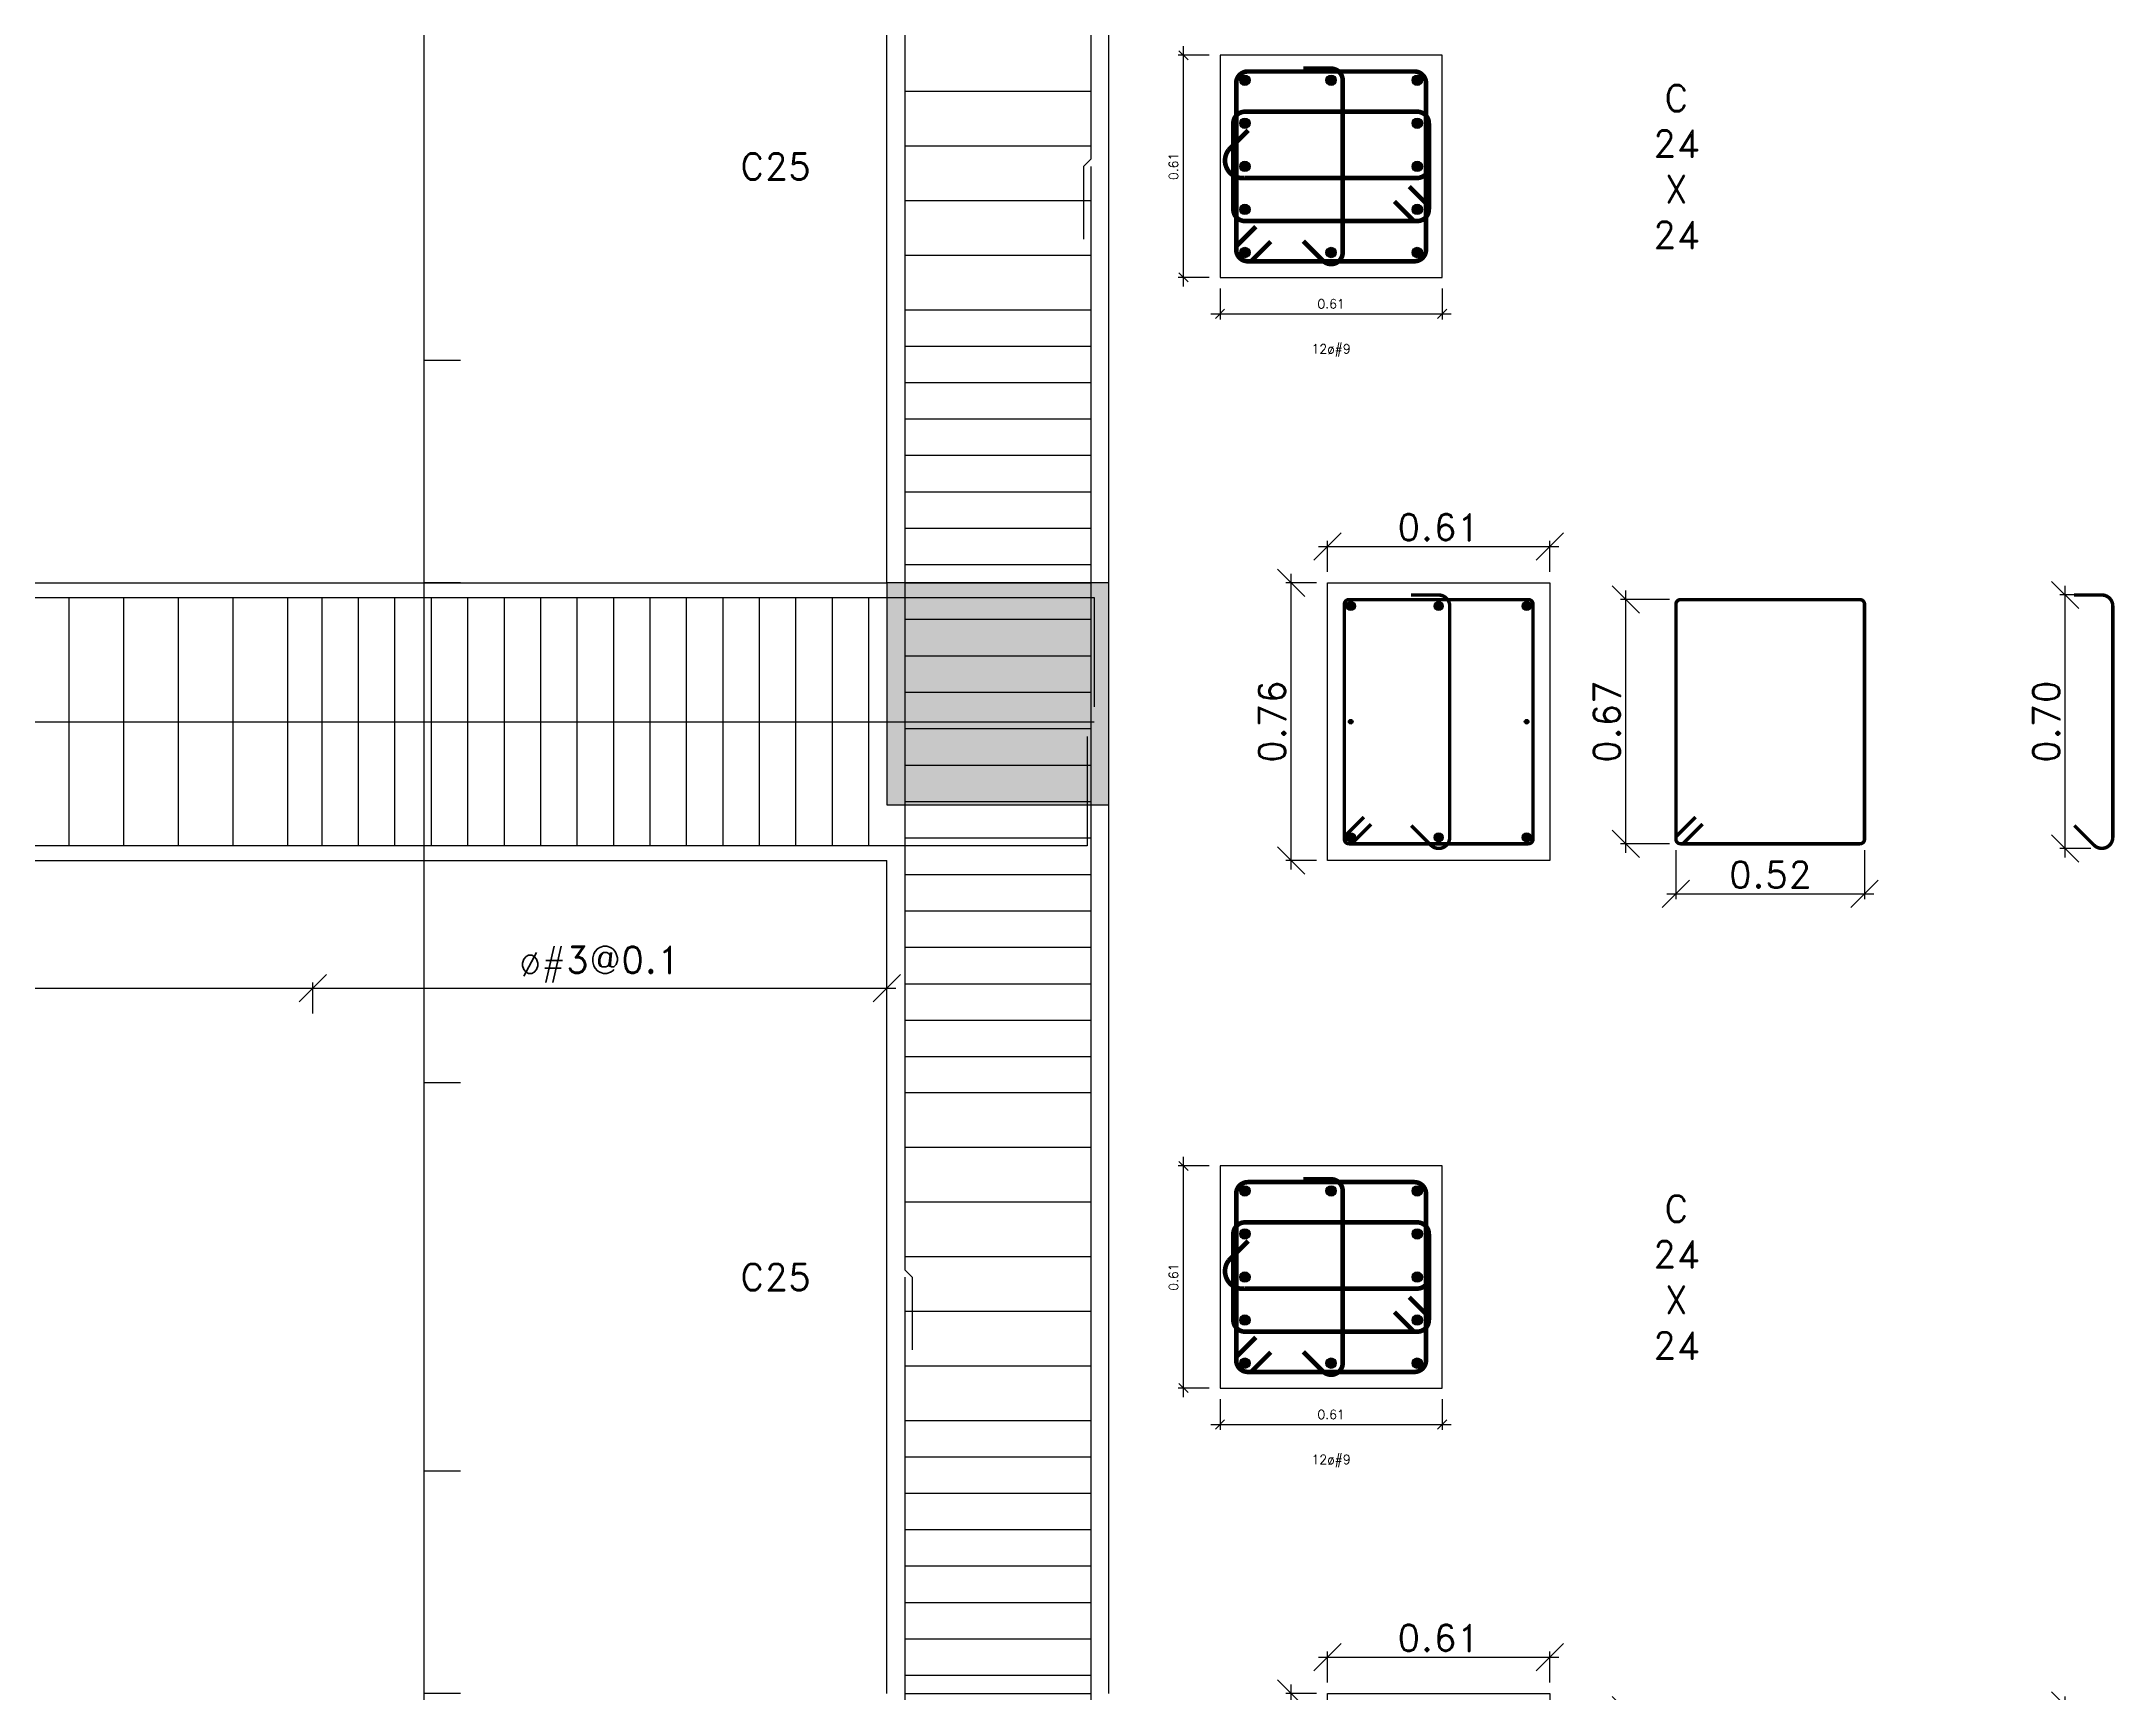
# Model space of a CAD drawing. Header units: inches. Extents: x 2674 to 28325, y -8016 to 21827.
# Drawn here: x 11389.9 to 11674.3, y -1064.6 to -837.9 of the extents above; entities that cross this region are included whole.
import ezdxf

# ---------------------------------------------------------------- set-up
doc = ezdxf.new("R2010")
doc.units = ezdxf.units.IN
doc.header["$MEASUREMENT"] = 0
for name, color, linetype in [('Beam', 3, 'Continuous'), ('Beam elevation contour', 7, 'Continuous'), ('Beam rebar bot', 2, 'Continuous'), ('Beam rebar top', 2, 'Continuous'), ('Beam tie corner', 6, 'Continuous'), ('Beam tie mid', 4, 'Continuous'), ('Column elevation contorno', 7, 'Continuous'), ('Columns', 5, 'Continuous'), ('Dimensions', 7, 'Continuous'), ('Porticos', 7, 'Continuous'), ('Rebar long', 5, 'Continuous'), ('Rebar tie', 4, 'Continuous'), ('Texts', 7, 'Continuous')]:
    doc.layers.add(name, color=color, linetype=linetype)
doc.layers.add('Beam torsion rebar', color=7, linetype='Continuous', true_color=0xaf0000)
doc.styles.add('Letra', font='romand.shx')
doc.dimstyles.new('Dimension', dxfattribs={"dimscale": 0.083333, "dimtxt": 0.025, "dimasz": 0.025, "dimexe": 0.015, "dimexo": 0.03, "dimgap": 0.015, "dimtad": 1, "dimdec": 1, "dimzin": 0, "dimdsep": 46, "dimlunit": 4, "dimtxsty": 'Letra', "dimblk": 'OBLIQUE', "dimcen": 0.015, "dimdle": 0.025, "dimclrd": 256, "dimclre": 1, "dimclrt": 4, "dimadec": 0, "dimazin": 0, "dimtfac": 1, "dimtdec": 1, "dimtofl": 0, "dimtmove": 0, "dimatfit": 3, "dimfxl": 1, "dimtolj": 1, "dimtzin": 0, "dimarcsym": 0})

# ---------------------------------------------------------------- blocks, each defined once
blk = doc.blocks.new('_Oblique')
at = {"color": 0, "linetype": 'ByBlock', "lineweight": -2}
blk.add_line((-0.5, -0.5), (0.5, 0.5), dxfattribs=at)
blk = doc.blocks.new('*D28')
at = {"color": 1, "linetype": 'ByBlock', "lineweight": -2, "transparency": 16777216}
for p, q in [((-0.3348, 0.3048), (-0.4198, 0.3048)), ((-0.3348, -0.3048), (-0.4198, -0.3048))]:
    blk.add_line(p, q, dxfattribs=at)
at = {"linetype": 'ByBlock', "lineweight": -2, "transparency": 16777216}
blk.add_line((-0.4048, -0.3298), (-0.4048, 0.3298), dxfattribs=at)
at = {"layer": 'Defpoints', "transparency": 16777216}
for p in [(-0.4048, 0.3048), (-0.3048, 0.3048), (-0.3048, -0.3048)]:
    blk.add_point(p, dxfattribs=at)
at = {"lineweight": -2, "transparency": 16777216, "xscale": 0.025, "yscale": 0.025, "zscale": 0.025}
for p, rotation in [((-0.4048, 0.3048), 90), ((-0.4048, -0.3048), 270)]:
    blk.add_blockref('_Oblique', p, dxfattribs=dict(at, rotation=rotation))
at = {"color": 4, "transparency": 16777216, "insert": (-0.4198, 0), "char_height": 0.025, "attachment_point": 8, "rotation": 90, "style": 'Letra'}
blk.add_mtext('0.61', dxfattribs=at)
blk = doc.blocks.new('*D29')
at = {"color": 1, "linetype": 'ByBlock', "lineweight": -2, "transparency": 16777216}
for p, q in [((-0.3048, -0.3348), (-0.3048, -0.4198)), ((0.3048, -0.3348), (0.3048, -0.4198))]:
    blk.add_line(p, q, dxfattribs=at)
at = {"linetype": 'ByBlock', "lineweight": -2, "transparency": 16777216}
blk.add_line((-0.3298, -0.4048), (0.3298, -0.4048), dxfattribs=at)
at = {"layer": 'Defpoints', "transparency": 16777216}
for p in [(-0.3048, -0.3048), (0.3048, -0.3048), (0.3048, -0.4048)]:
    blk.add_point(p, dxfattribs=at)
at = {"lineweight": -2, "transparency": 16777216, "xscale": 0.025, "yscale": 0.025, "zscale": 0.025, "rotation": 180}
blk.add_blockref('_Oblique', (-0.3048, -0.4048), dxfattribs=at)
at = {"lineweight": -2, "transparency": 16777216, "xscale": 0.025, "yscale": 0.025, "zscale": 0.025}
blk.add_blockref('_Oblique', (0.3048, -0.4048), dxfattribs=at)
at = {"color": 4, "transparency": 16777216, "insert": (0, -0.3898), "char_height": 0.025, "attachment_point": 8, "style": 'Letra'}
blk.add_mtext('0.61', dxfattribs=at)
blk = doc.blocks.new('#9')
blk.add_hatch(color=256).paths.add_polyline_path([(0.0143, 0, 1), (-0.0143, 0, 1)])
at = {"color": 0}
blk.add_circle((0, 0), 0.0143, dxfattribs=at)
blk = doc.blocks.new('*D629')
at = {"layer": 'Defpoints', "color": 0, "transparency": 16777216}
for p in [(11442.37, -881.71), (11447.37, -881.71), (11447.37, -912.21)]:
    blk.add_point(p, dxfattribs=at)
at = {"layer": 'Dimensions', "color": 1, "linetype": 'ByBlock', "lineweight": -2, "transparency": 16777216}
for p, q in [((11447.37, -881.71), (11442.37, -881.71)), ((11447.37, -912.21), (11442.37, -912.21))]:
    blk.add_line(p, q, dxfattribs=at)
at = {"layer": 'Dimensions', "linetype": 'ByBlock', "lineweight": -2, "transparency": 16777216}
blk.add_line((11442.37, -912.22), (11442.37, -881.71), dxfattribs=at)
at = {"layer": 'Dimensions', "lineweight": -2, "transparency": 16777216, "xscale": 0.006249999999999999, "yscale": 0.006249999999999999, "zscale": 0.006249999999999999}
for p, rotation in [((11442.37, -881.71), 90), ((11442.37, -912.21), 270)]:
    blk.add_blockref('_Oblique', p, dxfattribs=dict(at, rotation=rotation))
at = {"layer": 'Dimensions', "color": 4, "transparency": 16777216, "insert": (11442.37, -896.96), "char_height": 0.00625, "attachment_point": 5, "rotation": 90, "style": 'Letra'}
blk.add_mtext('\\A1;ø#3@0.1', dxfattribs=at)
blk = doc.blocks.new('*D631')
at = {"layer": 'Defpoints', "color": 0, "transparency": 16777216}
for p in [(11442.37, -828.41), (11447.37, -828.41), (11447.37, -881.71)]:
    blk.add_point(p, dxfattribs=at)
at = {"layer": 'Dimensions', "color": 1, "linetype": 'ByBlock', "lineweight": -2, "transparency": 16777216}
for p, q in [((11447.37, -828.41), (11442.37, -828.41)), ((11447.37, -881.71), (11442.37, -881.71))]:
    blk.add_line(p, q, dxfattribs=at)
at = {"layer": 'Dimensions', "linetype": 'ByBlock', "lineweight": -2, "transparency": 16777216}
blk.add_line((11442.37, -881.72), (11442.37, -828.41), dxfattribs=at)
at = {"layer": 'Dimensions', "lineweight": -2, "transparency": 16777216, "xscale": 0.006249999999999999, "yscale": 0.006249999999999999, "zscale": 0.006249999999999999}
for p, rotation in [((11442.37, -828.41), 90), ((11442.37, -881.71), 270)]:
    blk.add_blockref('_Oblique', p, dxfattribs=dict(at, rotation=rotation))
at = {"layer": 'Dimensions', "color": 4, "transparency": 16777216, "insert": (11442.37, -855.06), "char_height": 0.00625, "attachment_point": 5, "rotation": 90, "style": 'Letra'}
blk.add_mtext('\\A1;ø#3@0.15', dxfattribs=at)
blk = doc.blocks.new('*D632')
at = {"layer": 'Defpoints', "color": 0, "transparency": 16777216}
for p in [(11442.37, -1034.11), (11447.37, -1034.11), (11447.37, -1064.61)]:
    blk.add_point(p, dxfattribs=at)
at = {"layer": 'Dimensions', "color": 1, "linetype": 'ByBlock', "lineweight": -2, "transparency": 16777216}
for p, q in [((11447.37, -1034.11), (11442.37, -1034.11)), ((11447.37, -1064.61), (11442.37, -1064.61))]:
    blk.add_line(p, q, dxfattribs=at)
at = {"layer": 'Dimensions', "linetype": 'ByBlock', "lineweight": -2, "transparency": 16777216}
blk.add_line((11442.37, -1064.62), (11442.37, -1034.11), dxfattribs=at)
at = {"layer": 'Dimensions', "lineweight": -2, "transparency": 16777216, "xscale": 0.006249999999999999, "yscale": 0.006249999999999999, "zscale": 0.006249999999999999}
for p, rotation in [((11442.37, -1034.11), 90), ((11442.37, -1064.61), 270)]:
    blk.add_blockref('_Oblique', p, dxfattribs=dict(at, rotation=rotation))
at = {"layer": 'Dimensions', "color": 4, "transparency": 16777216, "insert": (11442.37, -1049.36), "char_height": 0.00625, "attachment_point": 5, "rotation": 90, "style": 'Letra'}
blk.add_mtext('\\A1;ø#3@0.1', dxfattribs=at)
blk = doc.blocks.new('*D633')
at = {"layer": 'Defpoints', "color": 0, "transparency": 16777216}
for p in [(11442.37, -912.21), (11447.37, -912.21), (11447.37, -980.81)]:
    blk.add_point(p, dxfattribs=at)
at = {"layer": 'Dimensions', "color": 1, "linetype": 'ByBlock', "lineweight": -2, "transparency": 16777216}
for p, q in [((11447.37, -912.21), (11442.37, -912.21)), ((11447.37, -980.81), (11442.37, -980.81))]:
    blk.add_line(p, q, dxfattribs=at)
at = {"layer": 'Dimensions', "linetype": 'ByBlock', "lineweight": -2, "transparency": 16777216}
blk.add_line((11442.37, -980.82), (11442.37, -912.21), dxfattribs=at)
at = {"layer": 'Dimensions', "lineweight": -2, "transparency": 16777216, "xscale": 0.006249999999999999, "yscale": 0.006249999999999999, "zscale": 0.006249999999999999}
for p, rotation in [((11442.37, -912.21), 90), ((11442.37, -980.81), 270)]:
    blk.add_blockref('_Oblique', p, dxfattribs=dict(at, rotation=rotation))
at = {"layer": 'Dimensions', "color": 4, "transparency": 16777216, "insert": (11442.37, -946.51), "char_height": 0.00625, "attachment_point": 5, "rotation": 90, "style": 'Letra'}
blk.add_mtext('\\A1;ø#3@0.1', dxfattribs=at)
blk = doc.blocks.new('*D634')
at = {"layer": 'Defpoints', "color": 0, "transparency": 16777216}
for p in [(11442.37, -980.81), (11447.37, -980.81), (11447.37, -1034.11)]:
    blk.add_point(p, dxfattribs=at)
at = {"layer": 'Dimensions', "color": 1, "linetype": 'ByBlock', "lineweight": -2, "transparency": 16777216}
for p, q in [((11447.37, -980.81), (11442.37, -980.81)), ((11447.37, -1034.11), (11442.37, -1034.11))]:
    blk.add_line(p, q, dxfattribs=at)
at = {"layer": 'Dimensions', "linetype": 'ByBlock', "lineweight": -2, "transparency": 16777216}
blk.add_line((11442.37, -1034.12), (11442.37, -980.81), dxfattribs=at)
at = {"layer": 'Dimensions', "lineweight": -2, "transparency": 16777216, "xscale": 0.006249999999999999, "yscale": 0.006249999999999999, "zscale": 0.006249999999999999}
for p, rotation in [((11442.37, -980.81), 90), ((11442.37, -1034.11), 270)]:
    blk.add_blockref('_Oblique', p, dxfattribs=dict(at, rotation=rotation))
at = {"layer": 'Dimensions', "color": 4, "transparency": 16777216, "insert": (11442.37, -1007.46), "char_height": 0.00625, "attachment_point": 5, "rotation": 90, "style": 'Letra'}
blk.add_mtext('\\A1;ø#3@0.15', dxfattribs=at)
blk = doc.blocks.new('*D615')
at = {"layer": 'Defpoints', "color": 0, "transparency": 16777216}
for p in [(11442.37, -1064.61), (11447.37, -1064.61), (11447.37, -1133.21)]:
    blk.add_point(p, dxfattribs=at)
at = {"layer": 'Dimensions', "color": 1, "linetype": 'ByBlock', "lineweight": -2, "transparency": 16777216}
for p, q in [((11447.37, -1064.61), (11442.37, -1064.61)), ((11447.37, -1133.21), (11442.37, -1133.21))]:
    blk.add_line(p, q, dxfattribs=at)
at = {"layer": 'Dimensions', "linetype": 'ByBlock', "lineweight": -2, "transparency": 16777216}
blk.add_line((11442.37, -1133.22), (11442.37, -1064.61), dxfattribs=at)
at = {"layer": 'Dimensions', "lineweight": -2, "transparency": 16777216, "xscale": 0.006249999999999999, "yscale": 0.006249999999999999, "zscale": 0.006249999999999999}
for p, rotation in [((11442.37, -1064.61), 90), ((11442.37, -1133.21), 270)]:
    blk.add_blockref('_Oblique', p, dxfattribs=dict(at, rotation=rotation))
at = {"layer": 'Dimensions', "color": 4, "transparency": 16777216, "insert": (11442.37, -1098.91), "char_height": 0.00625, "attachment_point": 5, "rotation": 90, "style": 'Letra'}
blk.add_mtext('\\A1;ø#3@0.1', dxfattribs=at)
blk = doc.blocks.new('*D103')
at = {"linetype": 'ByBlock', "lineweight": -2, "transparency": 16777216}
blk.add_line((730.7241, 25.7104), (732.3482, 25.7104), dxfattribs=at)
at = {"color": 1, "linetype": 'ByBlock', "lineweight": -2, "transparency": 16777216}
for p, q in [((730.7491, 25.6404), (730.7491, 25.7254)), ((732.3232, 25.6404), (732.3232, 25.7254))]:
    blk.add_line(p, q, dxfattribs=at)
at = {"layer": 'Defpoints', "transparency": 16777216}
for p in [(732.3232, 25.7104), (730.7491, 25.6104), (732.3232, 25.6104)]:
    blk.add_point(p, dxfattribs=at)
at = {"lineweight": -2, "transparency": 16777216, "xscale": 0.075, "yscale": 0.075, "zscale": 0.075, "rotation": 180}
blk.add_blockref('_Oblique', (730.7491, 25.7104), dxfattribs=at)
at = {"lineweight": -2, "transparency": 16777216, "xscale": 0.075, "yscale": 0.075, "zscale": 0.075}
blk.add_blockref('_Oblique', (732.3232, 25.7104), dxfattribs=at)
at = {"color": 4, "transparency": 16777216, "insert": (731.53615, 25.7254), "char_height": 0.075, "attachment_point": 8, "style": 'Letra'}
blk.add_mtext('ø#3@0.1', dxfattribs=at)
blk = doc.blocks.new('*D104')
at = {"linetype": 'ByBlock', "lineweight": -2, "transparency": 16777216}
blk.add_line((726.6841, 25.7104), (730.7741, 25.7104), dxfattribs=at)
at = {"color": 1, "linetype": 'ByBlock', "lineweight": -2, "transparency": 16777216}
for p, q in [((726.7091, 25.6404), (726.7091, 25.7254)), ((730.7491, 25.6404), (730.7491, 25.7254))]:
    blk.add_line(p, q, dxfattribs=at)
at = {"layer": 'Defpoints', "transparency": 16777216}
for p in [(730.7491, 25.7104), (726.7091, 25.6104), (730.7491, 25.6104)]:
    blk.add_point(p, dxfattribs=at)
at = {"lineweight": -2, "transparency": 16777216, "xscale": 0.075, "yscale": 0.075, "zscale": 0.075, "rotation": 180}
blk.add_blockref('_Oblique', (726.7091, 25.7104), dxfattribs=at)
at = {"lineweight": -2, "transparency": 16777216, "xscale": 0.075, "yscale": 0.075, "zscale": 0.075}
blk.add_blockref('_Oblique', (730.7491, 25.7104), dxfattribs=at)
at = {"color": 4, "transparency": 16777216, "insert": (728.7291, 25.7254), "char_height": 0.075, "attachment_point": 8, "style": 'Letra'}
blk.add_mtext('ø#3@0.15', dxfattribs=at)
blk = doc.blocks.new('FB 24 X 24')
blk.add_hatch(color=256).paths.add_polyline_path([(0.3048, 0.3048), (-0.3048, 0.3048), (-0.3048, -0.3048), (0.3048, -0.3048)])
at = {"color": 0}
blk.add_lwpolyline([(0.3048, 0.3048), (-0.3048, 0.3048), (-0.3048, -0.3048), (0.3048, -0.3048)], close=True, dxfattribs=at)
blk = doc.blocks.new('*D106')
at = {"linetype": 'ByBlock', "lineweight": -2, "transparency": 16777216}
blk.add_line((733.5078, 26.9224), (734.1674, 26.9224), dxfattribs=at)
at = {"color": 1, "linetype": 'ByBlock', "lineweight": -2, "transparency": 16777216}
for p, q in [((733.5328, 26.8524), (733.5328, 26.9374)), ((734.1424, 26.8524), (734.1424, 26.9374))]:
    blk.add_line(p, q, dxfattribs=at)
at = {"layer": 'Defpoints', "transparency": 16777216}
for p in [(734.1424, 26.9224), (733.5328, 26.8224), (734.1424, 26.8224)]:
    blk.add_point(p, dxfattribs=at)
at = {"lineweight": -2, "transparency": 16777216, "xscale": 0.075, "yscale": 0.075, "zscale": 0.075, "rotation": 180}
blk.add_blockref('_Oblique', (733.5328, 26.9224), dxfattribs=at)
at = {"lineweight": -2, "transparency": 16777216, "xscale": 0.075, "yscale": 0.075, "zscale": 0.075}
blk.add_blockref('_Oblique', (734.1424, 26.9224), dxfattribs=at)
at = {"color": 4, "transparency": 16777216, "insert": (733.8376, 26.9374), "char_height": 0.075, "attachment_point": 8, "style": 'Letra'}
blk.add_mtext('0.61', dxfattribs=at)
blk = doc.blocks.new('*D107')
at = {"linetype": 'ByBlock', "lineweight": -2, "transparency": 16777216}
blk.add_line((733.4328, 26.0354), (733.4328, 26.8474), dxfattribs=at)
at = {"color": 1, "linetype": 'ByBlock', "lineweight": -2, "transparency": 16777216}
for p, q in [((733.5028, 26.8224), (733.4178, 26.8224)), ((733.5028, 26.0604), (733.4178, 26.0604))]:
    blk.add_line(p, q, dxfattribs=at)
at = {"layer": 'Defpoints', "transparency": 16777216}
for p in [(733.5328, 26.8224), (733.4328, 26.0604), (733.5328, 26.0604)]:
    blk.add_point(p, dxfattribs=at)
at = {"lineweight": -2, "transparency": 16777216, "xscale": 0.075, "yscale": 0.075, "zscale": 0.075}
for p, rotation in [((733.4328, 26.8224), 90), ((733.4328, 26.0604), 270)]:
    blk.add_blockref('_Oblique', p, dxfattribs=dict(at, rotation=rotation))
at = {"color": 4, "transparency": 16777216, "insert": (733.4178, 26.4414), "char_height": 0.075, "attachment_point": 8, "rotation": 90, "style": 'Letra'}
blk.add_mtext('0.76', dxfattribs=at)
blk = doc.blocks.new('#4')
h = blk.add_hatch(color=256)
edge = h.paths.add_edge_path()
edge.add_arc((0, 0), 0.00635, 0, 360)
at = {"color": 0}
blk.add_circle((0, 0), 0.00635, dxfattribs=at)
blk = doc.blocks.new('#8')
blk.add_hatch(color=256).paths.add_polyline_path([(0.0127, 0, 1), (-0.0127, 0, 1)])
at = {"color": 0}
blk.add_circle((0, 0), 0.0127, dxfattribs=at)
blk = doc.blocks.new('*D108')
at = {"color": 1, "linetype": 'ByBlock', "lineweight": -2, "transparency": 16777216}
for p, q in [((735.6268, 26.7891), (735.5418, 26.7891)), ((735.6268, 26.0937), (735.5418, 26.0937))]:
    blk.add_line(p, q, dxfattribs=at)
at = {"linetype": 'ByBlock', "lineweight": -2, "transparency": 16777216}
blk.add_line((735.5568, 26.0687), (735.5568, 26.8141), dxfattribs=at)
at = {"layer": 'Defpoints', "transparency": 16777216}
for p in [(735.5568, 26.7891), (735.6568, 26.7891), (735.6568, 26.0937)]:
    blk.add_point(p, dxfattribs=at)
at = {"lineweight": -2, "transparency": 16777216, "xscale": 0.075, "yscale": 0.075, "zscale": 0.075}
for p, rotation in [((735.5568, 26.7891), 90), ((735.5568, 26.0937), 270)]:
    blk.add_blockref('_Oblique', p, dxfattribs=dict(at, rotation=rotation))
at = {"color": 4, "transparency": 16777216, "insert": (735.5418, 26.4414), "char_height": 0.075, "attachment_point": 8, "rotation": 90, "style": 'Letra'}
blk.add_mtext('0.70', dxfattribs=at)
blk = doc.blocks.new('*D109')
at = {"linetype": 'ByBlock', "lineweight": -2, "transparency": 16777216}
blk.add_line((734.3511, 26.0814), (734.3511, 26.8014), dxfattribs=at)
at = {"color": 1, "linetype": 'ByBlock', "lineweight": -2, "transparency": 16777216}
for p, q in [((734.4711, 26.7764), (734.3361, 26.7764)), ((734.4711, 26.1064), (734.3361, 26.1064))]:
    blk.add_line(p, q, dxfattribs=at)
at = {"layer": 'Defpoints', "transparency": 16777216}
for p in [(734.3511, 26.7764), (734.5011, 26.7764), (734.5011, 26.1064)]:
    blk.add_point(p, dxfattribs=at)
at = {"lineweight": -2, "transparency": 16777216, "xscale": 0.075, "yscale": 0.075, "zscale": 0.075}
for p, rotation in [((734.3511, 26.7764), 90), ((734.3511, 26.1064), 270)]:
    blk.add_blockref('_Oblique', p, dxfattribs=dict(at, rotation=rotation))
at = {"color": 4, "transparency": 16777216, "insert": (734.3361, 26.4414), "char_height": 0.075, "attachment_point": 8, "rotation": 90, "style": 'Letra'}
blk.add_mtext('0.67', dxfattribs=at)
blk = doc.blocks.new('*D110')
at = {"color": 1, "linetype": 'ByBlock', "lineweight": -2, "transparency": 16777216}
for p, q in [((734.4884, 26.0891), (734.4884, 25.9541)), ((735.006, 26.0891), (735.006, 25.9541))]:
    blk.add_line(p, q, dxfattribs=at)
at = {"linetype": 'ByBlock', "lineweight": -2, "transparency": 16777216}
blk.add_line((734.4634, 25.9691), (735.031, 25.9691), dxfattribs=at)
at = {"layer": 'Defpoints', "transparency": 16777216}
for p in [(734.4884, 26.1191), (735.006, 26.1191), (735.006, 25.9691)]:
    blk.add_point(p, dxfattribs=at)
at = {"lineweight": -2, "transparency": 16777216, "xscale": 0.075, "yscale": 0.075, "zscale": 0.075, "rotation": 180}
blk.add_blockref('_Oblique', (734.4884, 25.9691), dxfattribs=at)
at = {"lineweight": -2, "transparency": 16777216, "xscale": 0.075, "yscale": 0.075, "zscale": 0.075}
blk.add_blockref('_Oblique', (735.006, 25.9691), dxfattribs=at)
at = {"color": 4, "transparency": 16777216, "insert": (734.7472, 25.9841), "char_height": 0.075, "attachment_point": 8, "style": 'Letra'}
blk.add_mtext('0.52', dxfattribs=at)
blk = doc.blocks.new('*D125')
at = {"color": 1, "linetype": 'ByBlock', "lineweight": -2, "transparency": 16777216}
for p, q in [((733.5328, 23.8044), (733.5328, 23.8894)), ((734.1424, 23.8044), (734.1424, 23.8894))]:
    blk.add_line(p, q, dxfattribs=at)
at = {"linetype": 'ByBlock', "lineweight": -2, "transparency": 16777216}
blk.add_line((733.5078, 23.8744), (734.1674, 23.8744), dxfattribs=at)
at = {"layer": 'Defpoints', "transparency": 16777216}
for p in [(734.1424, 23.8744), (733.5328, 23.7744), (734.1424, 23.7744)]:
    blk.add_point(p, dxfattribs=at)
at = {"lineweight": -2, "transparency": 16777216, "xscale": 0.075, "yscale": 0.075, "zscale": 0.075, "rotation": 180}
blk.add_blockref('_Oblique', (733.5328, 23.8744), dxfattribs=at)
at = {"lineweight": -2, "transparency": 16777216, "xscale": 0.075, "yscale": 0.075, "zscale": 0.075}
blk.add_blockref('_Oblique', (734.1424, 23.8744), dxfattribs=at)
at = {"color": 4, "transparency": 16777216, "insert": (733.8376, 23.8894), "char_height": 0.075, "attachment_point": 8, "style": 'Letra'}
blk.add_mtext('0.61', dxfattribs=at)
blk = doc.blocks.new('*D126')
at = {"color": 1, "linetype": 'ByBlock', "lineweight": -2, "transparency": 16777216}
for p, q in [((733.5028, 23.7744), (733.4178, 23.7744)), ((733.5028, 23.0124), (733.4178, 23.0124))]:
    blk.add_line(p, q, dxfattribs=at)
at = {"linetype": 'ByBlock', "lineweight": -2, "transparency": 16777216}
blk.add_line((733.4328, 22.9874), (733.4328, 23.7994), dxfattribs=at)
at = {"layer": 'Defpoints', "transparency": 16777216}
for p in [(733.5328, 23.7744), (733.4328, 23.0124), (733.5328, 23.0124)]:
    blk.add_point(p, dxfattribs=at)
at = {"lineweight": -2, "transparency": 16777216, "xscale": 0.075, "yscale": 0.075, "zscale": 0.075}
for p, rotation in [((733.4328, 23.7744), 90), ((733.4328, 23.0124), 270)]:
    blk.add_blockref('_Oblique', p, dxfattribs=dict(at, rotation=rotation))
at = {"color": 4, "transparency": 16777216, "insert": (733.4178, 23.3934), "char_height": 0.075, "attachment_point": 8, "rotation": 90, "style": 'Letra'}
blk.add_mtext('0.76', dxfattribs=at)
blk = doc.blocks.new('*D127')
at = {"color": 1, "linetype": 'ByBlock', "lineweight": -2, "transparency": 16777216}
for p, q in [((735.6268, 23.7411), (735.5418, 23.7411)), ((735.6268, 23.0457), (735.5418, 23.0457))]:
    blk.add_line(p, q, dxfattribs=at)
at = {"linetype": 'ByBlock', "lineweight": -2, "transparency": 16777216}
blk.add_line((735.5568, 23.0207), (735.5568, 23.7661), dxfattribs=at)
at = {"layer": 'Defpoints', "transparency": 16777216}
for p in [(735.5568, 23.7411), (735.6568, 23.7411), (735.6568, 23.0457)]:
    blk.add_point(p, dxfattribs=at)
at = {"lineweight": -2, "transparency": 16777216, "xscale": 0.075, "yscale": 0.075, "zscale": 0.075}
for p, rotation in [((735.5568, 23.7411), 90), ((735.5568, 23.0457), 270)]:
    blk.add_blockref('_Oblique', p, dxfattribs=dict(at, rotation=rotation))
at = {"color": 4, "transparency": 16777216, "insert": (735.5418, 23.3934), "char_height": 0.075, "attachment_point": 8, "rotation": 90, "style": 'Letra'}
blk.add_mtext('0.70', dxfattribs=at)
blk = doc.blocks.new('*D128')
at = {"color": 1, "linetype": 'ByBlock', "lineweight": -2, "transparency": 16777216}
for p, q in [((734.4711, 23.7284), (734.3361, 23.7284)), ((734.4711, 23.0584), (734.3361, 23.0584))]:
    blk.add_line(p, q, dxfattribs=at)
at = {"linetype": 'ByBlock', "lineweight": -2, "transparency": 16777216}
blk.add_line((734.3511, 23.0334), (734.3511, 23.7534), dxfattribs=at)
at = {"layer": 'Defpoints', "transparency": 16777216}
for p in [(734.3511, 23.7284), (734.5011, 23.7284), (734.5011, 23.0584)]:
    blk.add_point(p, dxfattribs=at)
at = {"lineweight": -2, "transparency": 16777216, "xscale": 0.075, "yscale": 0.075, "zscale": 0.075}
for p, rotation in [((734.3511, 23.7284), 90), ((734.3511, 23.0584), 270)]:
    blk.add_blockref('_Oblique', p, dxfattribs=dict(at, rotation=rotation))
at = {"color": 4, "transparency": 16777216, "insert": (734.3361, 23.3934), "char_height": 0.075, "attachment_point": 8, "rotation": 90, "style": 'Letra'}
blk.add_mtext('0.67', dxfattribs=at)
blk = doc.blocks.new('*D129')
at = {"color": 1, "linetype": 'ByBlock', "lineweight": -2, "transparency": 16777216}
for p, q in [((734.4884, 23.0411), (734.4884, 22.9061)), ((735.006, 23.0411), (735.006, 22.9061))]:
    blk.add_line(p, q, dxfattribs=at)
at = {"linetype": 'ByBlock', "lineweight": -2, "transparency": 16777216}
blk.add_line((734.4634, 22.9211), (735.031, 22.9211), dxfattribs=at)
at = {"layer": 'Defpoints', "transparency": 16777216}
for p in [(734.4884, 23.0711), (735.006, 23.0711), (735.006, 22.9211)]:
    blk.add_point(p, dxfattribs=at)
at = {"lineweight": -2, "transparency": 16777216, "xscale": 0.075, "yscale": 0.075, "zscale": 0.075, "rotation": 180}
blk.add_blockref('_Oblique', (734.4884, 22.9211), dxfattribs=at)
at = {"lineweight": -2, "transparency": 16777216, "xscale": 0.075, "yscale": 0.075, "zscale": 0.075}
blk.add_blockref('_Oblique', (735.006, 22.9211), dxfattribs=at)
at = {"color": 4, "transparency": 16777216, "insert": (734.7472, 22.9361), "char_height": 0.075, "attachment_point": 8, "style": 'Letra'}
blk.add_mtext('0.52', dxfattribs=at)
blk = doc.blocks.new('C 24 X 24')
at = {"layer": 'Columns'}
blk.add_lwpolyline([(-0.3048, -0.3048), (0.3048, -0.3048), (0.3048, 0.3048), (-0.3048, 0.3048)], close=True, dxfattribs=at)
at = {"layer": 'Rebar tie'}
for points in [[(-0.2065, -0.1657, 0.0127, 0.0127, 0), (-0.2604, -0.2196, 0.0127, 0.0127, 0), (-0.2604, -0.2286, 0.0127, 0.0127, 0.414214), (-0.2286, -0.2604, 0.0127, 0.0127, 0), (0.2286, -0.2604, 0.0127, 0.0127, 0.414214), (0.2604, -0.2286, 0.0127, 0.0127, 0), (0.2604, 0.2286, 0.0127, 0.0127, 0.414214), (0.2286, 0.2604, 0.0127, 0.0127, 0), (-0.2286, 0.2604, 0.0127, 0.0127, 0.414214), (-0.2604, 0.2286, 0.0127, 0.0127, 0), (-0.2604, -0.2286, 0.0127, 0.0127, 0.414214), (-0.2286, -0.2604, 0.0127, 0.0127, 0), (-0.2196, -0.2604, 0.0127, 0.0127, 0), (-0.1657, -0.2065, 0.0127, 0.0127, 0)], [(-0.0763, -0.205, 0.0127, 0.0127, 0), (-0.0225, -0.2589, 0.0127, 0.0127, 0.668179), (0.0318, -0.2364, 0.0127, 0.0127, 0), (0.0318, 0.2364, 0.0127, 0.0127, 0.414214), (0, 0.2682, 0.0127, 0.0127, 0), (-0.0762, 0.2682, 0.0127, 0.0127, 0)], [(0.2143, -0.0554, 0.0127, 0.0127, 0), (0.2682, -0.1092, 0.0127, 0.0127, 0), (0.2682, -0.1182, 0.0127, 0.0127, -0.414214), (0.2364, -0.15, 0.0127, 0.0127, 0), (-0.2364, -0.15, 0.0127, 0.0127, -0.414214), (-0.2682, -0.1182, 0.0127, 0.0127, 0), (-0.2682, 0.1182, 0.0127, 0.0127, -0.414214), (-0.2364, 0.15, 0.0127, 0.0127, 0), (0.2364, 0.15, 0.0127, 0.0127, -0.414214), (0.2682, 0.1182, 0.0127, 0.0127, 0), (0.2682, -0.1182, 0.0127, 0.0127, -0.414214), (0.2364, -0.15, 0.0127, 0.0127, 0), (0.2275, -0.15, 0.0127, 0.0127, 0), (0.1736, -0.0961, 0.0127, 0.0127, 0)], [(-0.2275, 0.0988, 0.0127, 0.0127, 0), (-0.2813, 0.0449, 0.0127, 0.0127, 0.668179), (-0.2364, -0.0318, 0.0127, 0.0127, 0), (0.2364, -0.0318, 0.0127, 0.0127, 0.414214), (0.2682, 0, 0.0127, 0.0127, 0), (0.2682, 0.0762, 0.0127, 0.0127, 0)]]:
    blk.add_lwpolyline(points, format="xyseb", dxfattribs=at)
at = {"layer": 'Rebar long', "color": 0}
for p in [(-0.2364, 0.2364), (0, 0.2364), (0.2364, 0.2364), (-0.2364, 0.1182), (0.2364, 0.1182), (-0.2364, 0), (0.2364, 0), (-0.2364, -0.1182), (0.2364, -0.1182), (-0.2364, -0.2364), (0, -0.2364), (0.2364, -0.2364)]:
    blk.add_blockref('#9', p, dxfattribs=at)
at = {"layer": 'Texts', "insert": (0, -0.5048), "char_height": 0.025, "width": 0.056717, "attachment_point": 5, "style": 'Letra'}
blk.add_mtext('12ø#9', dxfattribs=at)
at = {"layer": 'Dimensions'}
for p2, distance, picture, middle in [((-0.3048, 0.3048), 0.1, '*D28', (-0.4048, 0)), ((0.3048, -0.3048), -0.1, '*D29', (0, -0.4048))]:
    dim = blk.add_aligned_dim(p1=(-0.3048, -0.3048), p2=p2, distance=distance, dimstyle='Dimension', override={"dimtxt": 0.025, "dimasz": 0.025, "dimpost": '<>'}, dxfattribs=at)
    dim.commit()
    dim.dimension.update_dxf_attribs({"geometry": picture, "text_midpoint": middle})
blk = doc.blocks.new('B33-B34-B35-B36-Story8')
at = {"layer": 'Beam elevation contour'}
for points in [[(725.1351, 26.8224), (732.3232, 26.8224)], [(732.9328, 26.0604), (732.9328, 26.8224)], [(725.1351, 26.0604), (732.3232, 26.0604)]]:
    blk.add_lwpolyline(points, dxfattribs=at)
at = {"layer": 'Beam rebar bot'}
blk.add_lwpolyline([(732.8728, 26.4004), (732.8728, 26.1004), (702.188, 26.1004), (702.188, 26.4004)], dxfattribs=at)
at = {"layer": 'Beam rebar top'}
blk.add_lwpolyline([(702.208, 26.4824), (702.208, 26.7824), (732.8928, 26.7824), (732.8928, 26.4824)], dxfattribs=at)
at = {"layer": 'Beam tie corner'}
for points in [[(730.7732, 26.7824), (730.7732, 26.1004)], [(730.8732, 26.7824), (730.8732, 26.1004)], [(730.9732, 26.7824), (730.9732, 26.1004)], [(731.0732, 26.7824), (731.0732, 26.1004)], [(731.1732, 26.7824), (731.1732, 26.1004)], [(731.2732, 26.7824), (731.2732, 26.1004)], [(731.3732, 26.7824), (731.3732, 26.1004)], [(731.4732, 26.7824), (731.4732, 26.1004)], [(731.5732, 26.7824), (731.5732, 26.1004)], [(731.6732, 26.7824), (731.6732, 26.1004)], [(731.7732, 26.7824), (731.7732, 26.1004)], [(731.8732, 26.7824), (731.8732, 26.1004)], [(731.9732, 26.7824), (731.9732, 26.1004)], [(732.0732, 26.7824), (732.0732, 26.1004)], [(732.1732, 26.7824), (732.1732, 26.1004)], [(732.2732, 26.7824), (732.2732, 26.1004)]]:
    blk.add_lwpolyline(points, dxfattribs=at)
at = {"layer": 'Beam tie mid'}
for points in [[(730.0791, 26.7824), (730.0791, 26.1004)], [(730.2291, 26.7824), (730.2291, 26.1004)], [(730.3791, 26.7824), (730.3791, 26.1004)], [(730.5291, 26.7824), (730.5291, 26.1004)], [(730.6791, 26.7824), (730.6791, 26.1004)]]:
    blk.add_lwpolyline(points, dxfattribs=at)
at = {"layer": 'Beam torsion rebar'}
blk.add_lwpolyline([(702.188, 26.4414), (732.8928, 26.4414)], dxfattribs=at)
at = {"layer": 'Beam', "color": 0}
blk.add_blockref('FB 24 X 24', (732.628, 26.5176), dxfattribs=at)
at = {"layer": 'Dimensions'}
for p1, p2, text, picture, middle in [((726.7091, 25.6104), (730.7491, 25.6104), 'ø#3@0.15', '*D104', (728.7291, 25.7104)), ((730.7491, 25.6104), (732.3232, 25.6104), 'ø#3@0.1', '*D103', (731.5362, 25.7104))]:
    dim = blk.add_aligned_dim(p1=p1, p2=p2, distance=0.1, text=text, dimstyle='Dimension', override={"dimtxt": 0.075, "dimasz": 0.075, "dimpost": '<>'}, dxfattribs=at)
    dim.commit()
    dim.dimension.update_dxf_attribs({"geometry": picture, "text_midpoint": middle})
blk = doc.blocks.new('B33-B34-B35-B36-Story8- SECT')
at = {"layer": 'Beam'}
blk.add_lwpolyline([(733.5328, 26.8224), (734.1424, 26.8224), (734.1424, 26.0604), (733.5328, 26.0604)], close=True, dxfattribs=at)
at = {"layer": 'Rebar tie'}
for points in [[(735.5816, 26.1565, 0.00953, 0.00953, 0), (735.6355, 26.1026, 0.00953, 0.00953, 0.668179), (735.687, 26.1239, 0.00953, 0.00953, 0), (735.687, 26.7589, 0.00953, 0.00953, 0.414214), (735.6568, 26.7891, 0.00953, 0.00953, 0), (735.5806, 26.7891, 0.00953, 0.00953, 0)], [(733.6327, 26.1798, 0.00953, 0.00953, 0), (733.5788, 26.1259, 0.00953, 0.00953, 0), (733.5788, 26.1191, 0.00953, 0.00953, 0.414214), (733.5915, 26.1064, 0.00953, 0.00953, 0), (734.0837, 26.1064, 0.00953, 0.00953, 0.414214), (734.0964, 26.1191, 0.00953, 0.00953, 0), (734.0964, 26.7637, 0.00953, 0.00953, 0.414214), (734.0837, 26.7764, 0.00953, 0.00953, 0), (733.5915, 26.7764, 0.00953, 0.00953, 0.414214), (733.5788, 26.7637, 0.00953, 0.00953, 0), (733.5788, 26.1191, 0.00953, 0.00953, 0.414214), (733.5915, 26.1064, 0.00953, 0.00953, 0), (733.5983, 26.1064, 0.00953, 0.00953, 0), (733.6522, 26.1603, 0.00953, 0.00953, 0)], [(734.5423, 26.1798, 0.00953, 0.00953, 0), (734.4884, 26.1259, 0.00953, 0.00953, 0), (734.4884, 26.1191, 0.00953, 0.00953, 0.414214), (734.5011, 26.1064, 0.00953, 0.00953, 0), (734.9933, 26.1064, 0.00953, 0.00953, 0.414214), (735.006, 26.1191, 0.00953, 0.00953, 0), (735.006, 26.7637, 0.00953, 0.00953, 0.414214), (734.9933, 26.7764, 0.00953, 0.00953, 0), (734.5011, 26.7764, 0.00953, 0.00953, 0.414214), (734.4884, 26.7637, 0.00953, 0.00953, 0), (734.4884, 26.1191, 0.00953, 0.00953, 0.414214), (734.5011, 26.1064, 0.00953, 0.00953, 0), (734.5079, 26.1064, 0.00953, 0.00953, 0), (734.5618, 26.1603, 0.00953, 0.00953, 0)]]:
    blk.add_lwpolyline(points, format="xyseb", dxfattribs=at)
at = {"layer": 'Beam torsion rebar', "color": 0}
for p in [(733.5963, 26.4414), (734.0789, 26.4414)]:
    blk.add_blockref('#4', p, dxfattribs=at)
at = {"layer": 'Rebar long', "color": 0}
for p in [(733.5963, 26.7589), (733.8376, 26.7589), (734.0789, 26.7589), (733.5963, 26.1239), (733.8376, 26.1239), (734.0789, 26.1239)]:
    blk.add_blockref('#8', p, dxfattribs=at)
at = {"layer": 'Dimensions'}
for p1, p2, distance, picture, middle in [((733.5328, 26.8224), (734.1424, 26.8224), 0.1, '*D106', (733.8376, 26.9224)), ((733.5328, 26.8224), (733.5328, 26.0604), -0.1, '*D107', (733.4328, 26.4414)), ((734.5011, 26.1064), (734.5011, 26.7764), 0.15, '*D109', (734.3511, 26.4414)), ((735.6568, 26.0937), (735.6568, 26.7891), 0.1, '*D108', (735.5568, 26.4414)), ((734.4884, 26.1191), (735.006, 26.1191), -0.15, '*D110', (734.7472, 25.9691))]:
    dim = blk.add_aligned_dim(p1=p1, p2=p2, distance=distance, dimstyle='Dimension', override={"dimtxt": 0.075, "dimasz": 0.075, "dimpost": '<>'}, dxfattribs=at)
    dim.commit()
    dim.dimension.update_dxf_attribs({"geometry": picture, "text_midpoint": middle})
blk = doc.blocks.new('B33-B34-B35-B36-Story7- SECT')
at = {"layer": 'Beam'}
blk.add_lwpolyline([(733.5328, 23.7744), (734.1424, 23.7744), (734.1424, 23.0124), (733.5328, 23.0124)], close=True, dxfattribs=at)
at = {"layer": 'Rebar tie'}
for points in [[(733.6327, 23.1318, 0.00953, 0.00953, 0), (733.5788, 23.0779, 0.00953, 0.00953, 0), (733.5788, 23.0711, 0.00953, 0.00953, 0.414214), (733.5915, 23.0584, 0.00953, 0.00953, 0), (734.0837, 23.0584, 0.00953, 0.00953, 0.414214), (734.0964, 23.0711, 0.00953, 0.00953, 0), (734.0964, 23.7157, 0.00953, 0.00953, 0.414214), (734.0837, 23.7284, 0.00953, 0.00953, 0), (733.5915, 23.7284, 0.00953, 0.00953, 0.414214), (733.5788, 23.7157, 0.00953, 0.00953, 0), (733.5788, 23.0711, 0.00953, 0.00953, 0.414214), (733.5915, 23.0584, 0.00953, 0.00953, 0), (733.5983, 23.0584, 0.00953, 0.00953, 0), (733.6522, 23.1123, 0.00953, 0.00953, 0)], [(734.5423, 23.1318, 0.00953, 0.00953, 0), (734.4884, 23.0779, 0.00953, 0.00953, 0), (734.4884, 23.0711, 0.00953, 0.00953, 0.414214), (734.5011, 23.0584, 0.00953, 0.00953, 0), (734.9933, 23.0584, 0.00953, 0.00953, 0.414214), (735.006, 23.0711, 0.00953, 0.00953, 0), (735.006, 23.7157, 0.00953, 0.00953, 0.414214), (734.9933, 23.7284, 0.00953, 0.00953, 0), (734.5011, 23.7284, 0.00953, 0.00953, 0.414214), (734.4884, 23.7157, 0.00953, 0.00953, 0), (734.4884, 23.0711, 0.00953, 0.00953, 0.414214), (734.5011, 23.0584, 0.00953, 0.00953, 0), (734.5079, 23.0584, 0.00953, 0.00953, 0), (734.5618, 23.1123, 0.00953, 0.00953, 0)], [(735.5816, 23.1085, 0.00953, 0.00953, 0), (735.6355, 23.0546, 0.00953, 0.00953, 0.668179), (735.687, 23.0759, 0.00953, 0.00953, 0), (735.687, 23.7109, 0.00953, 0.00953, 0.414214), (735.6568, 23.7411, 0.00953, 0.00953, 0), (735.5806, 23.7411, 0.00953, 0.00953, 0)]]:
    blk.add_lwpolyline(points, format="xyseb", dxfattribs=at)
at = {"layer": 'Beam torsion rebar', "color": 0}
for p in [(733.5963, 23.3934), (734.0789, 23.3934)]:
    blk.add_blockref('#4', p, dxfattribs=at)
at = {"layer": 'Rebar long', "color": 0}
for p in [(733.5963, 23.7109), (733.8376, 23.7109), (734.0789, 23.7109), (733.5963, 23.0759), (733.8376, 23.0759), (734.0789, 23.0759)]:
    blk.add_blockref('#8', p, dxfattribs=at)
at = {"layer": 'Dimensions'}
for p1, p2, distance, picture, middle in [((733.5328, 23.7744), (734.1424, 23.7744), 0.1, '*D125', (733.8376, 23.8744)), ((733.5328, 23.7744), (733.5328, 23.0124), -0.1, '*D126', (733.4328, 23.3934)), ((735.6568, 23.0457), (735.6568, 23.7411), 0.1, '*D127', (735.5568, 23.3934)), ((734.5011, 23.0584), (734.5011, 23.7284), 0.15, '*D128', (734.3511, 23.3934)), ((734.4884, 23.0711), (735.006, 23.0711), -0.15, '*D129', (734.7472, 22.9211))]:
    dim = blk.add_aligned_dim(p1=p1, p2=p2, distance=distance, dimstyle='Dimension', override={"dimtxt": 0.075, "dimasz": 0.075, "dimpost": '<>'}, dxfattribs=at)
    dim.commit()
    dim.dimension.update_dxf_attribs({"geometry": picture, "text_midpoint": middle})

msp = doc.modelspace()

# ---------------------------------------------------------------- linework, layer by layer
at = {"layer": 'Beam rebar bot'}
for points in [[(11533.81, -546.45), (11533.81, -854.06)], [(11508.33, -702.66), (11508.33, -1006.46)], [(11532.81, -855.06), (11533.81, -854.06)], [(11532.81, -855.06), (11532.81, -865.06)], [(11533.81, -855.06), (11533.81, -1158.86)], [(11509.33, -1007.46), (11508.33, -1006.46)], [(11508.33, -1007.46), (11508.33, -1311.26)], [(11509.33, -1007.46), (11509.33, -1017.46)]]:
    msp.add_lwpolyline(points, dxfattribs=at)
at = {"layer": 'Beam tie corner'}
for points in [[(11508.33, -884.71), (11533.81, -884.71)], [(11508.33, -889.71), (11533.81, -889.71)], [(11508.33, -894.71), (11533.81, -894.71)], [(11508.33, -899.71), (11533.81, -899.71)], [(11508.33, -904.71), (11533.81, -904.71)], [(11508.33, -909.71), (11533.81, -909.71)], [(11508.33, -912.21), (11533.81, -912.21)], [(11508.33, -917.21), (11533.81, -917.21)], [(11508.33, -922.21), (11533.81, -922.21)], [(11508.33, -927.21), (11533.81, -927.21)], [(11508.33, -932.21), (11533.81, -932.21)], [(11508.33, -937.21), (11533.81, -937.21)], [(11508.33, -942.21), (11533.81, -942.21)], [(11508.33, -947.21), (11533.81, -947.21)], [(11508.33, -952.21), (11533.81, -952.21)], [(11508.33, -957.21), (11533.81, -957.21)], [(11508.33, -962.21), (11533.81, -962.21)], [(11508.33, -967.21), (11533.81, -967.21)], [(11508.33, -972.21), (11533.81, -972.21)], [(11508.33, -977.21), (11533.81, -977.21)], [(11508.33, -1037.11), (11533.81, -1037.11)], [(11508.33, -1042.11), (11533.81, -1042.11)], [(11508.33, -1047.11), (11533.81, -1047.11)], [(11508.33, -1052.11), (11533.81, -1052.11)], [(11508.33, -1057.11), (11533.81, -1057.11)], [(11508.33, -1062.11), (11533.81, -1062.11)], [(11508.33, -1064.61), (11533.81, -1064.61)]]:
    msp.add_lwpolyline(points, dxfattribs=at)
at = {"layer": 'Beam tie mid'}
for points in [[(11508.33, -844.76), (11533.81, -844.76)], [(11508.33, -852.26), (11533.81, -852.26)], [(11508.33, -859.76), (11533.81, -859.76)], [(11508.33, -867.26), (11533.81, -867.26)], [(11508.33, -874.76), (11533.81, -874.76)], [(11508.33, -879.71), (11533.81, -879.71)], [(11508.33, -982.16), (11533.81, -982.16)], [(11508.33, -989.66), (11533.81, -989.66)], [(11508.33, -997.16), (11533.81, -997.16)], [(11508.33, -1004.66), (11533.81, -1004.66)], [(11508.33, -1012.16), (11533.81, -1012.16)], [(11508.33, -1019.66), (11533.81, -1019.66)], [(11508.33, -1027.16), (11533.81, -1027.16)], [(11508.33, -1032.11), (11533.81, -1032.11)]]:
    msp.add_lwpolyline(points, dxfattribs=at)
at = {"layer": 'Column elevation contorno'}
for points in [[(11505.83, -912.21), (11505.83, -797.91)], [(11536.31, -912.21), (11536.31, -797.91)], [(11505.83, -1064.61), (11505.83, -950.31)], [(11536.31, -1064.61), (11536.31, -950.31)]]:
    msp.add_lwpolyline(points, dxfattribs=at)
at = {"layer": 'Rebar tie'}
msp.add_lwpolyline([(11577.79, -945.51, 0.476, 0.476, 0), (11580.49, -948.21, 0.476, 0.476, 0.668179), (11583.06, -947.14, 0.476, 0.476, 0), (11583.06, -915.39, 0.476, 0.476, 0.414214), (11581.55, -913.88, 0.476, 0.476, 0), (11577.74, -913.88, 0.476, 0.476, 0)], format="xyseb", dxfattribs=at)

# ---------------------------------------------------------------- block references
at = {"layer": 'Dimensions', "color": 0, "xscale": 49.99999999999999, "yscale": 49.99999999999999, "zscale": 49.99999999999999}
for p in [(11566.79, -855.06), (11566.79, -1007.46)]:
    msp.add_blockref('C 24 X 24', p, dxfattribs=at)
at = {"layer": 'Porticos', "color": 0, "xscale": 49.99999999999999, "yscale": 49.99999999999999, "zscale": 49.99999999999999}
for name in ['B33-B34-B35-B36-Story8- SECT', 'B33-B34-B35-B36-Story8', 'B33-B34-B35-B36-Story7- SECT']:
    msp.add_blockref(name, (-25110.33, -2253.33), dxfattribs=at)

# ---------------------------------------------------------------- texts
at = {"layer": 'Texts', "char_height": 3.75, "width": 2.8358, "attachment_point": 5, "style": 'Letra'}
for s, insert in [('C 24 X 24', (11614.15, -855.06)), ('C25', (11490.59, -855.06)), ('C 24 X 24', (11614.15, -1007.46)), ('C25', (11490.59, -1007.46))]:
    msp.add_mtext(s, dxfattribs=dict(at, insert=insert))

# ---------------------------------------------------------------- dimensions: what is measured, and where the dimension line sits
at = {"layer": 'Dimensions'}
for p1, p2, text, picture, middle in [((11447.37, -881.71), (11447.37, -828.41), 'ø#3@0.15', '*D631', (11442.37, -855.06)), ((11447.37, -912.21), (11447.37, -881.71), 'ø#3@0.1', '*D629', (11442.37, -896.96)), ((11447.37, -980.81), (11447.37, -912.21), 'ø#3@0.1', '*D633', (11442.37, -946.51)), ((11447.37, -1034.11), (11447.37, -980.81), 'ø#3@0.15', '*D634', (11442.37, -1007.46)), ((11447.37, -1064.61), (11447.37, -1034.11), 'ø#3@0.1', '*D632', (11442.37, -1049.36)), ((11447.37, -1133.21), (11447.37, -1064.61), 'ø#3@0.1', '*D615', (11442.37, -1098.91))]:
    dim = msp.add_aligned_dim(p1=p1, p2=p2, distance=5, text=text, dimstyle='Dimension', override={"dimscale": 0.083333, "dimtxt": 0.075, "dimasz": 0.075, "dimpost": '<>'}, dxfattribs=at)
    dim.commit()
    dim.dimension.update_dxf_attribs({"geometry": picture, "text_midpoint": middle})

doc.saveas('drawing.dxf')
